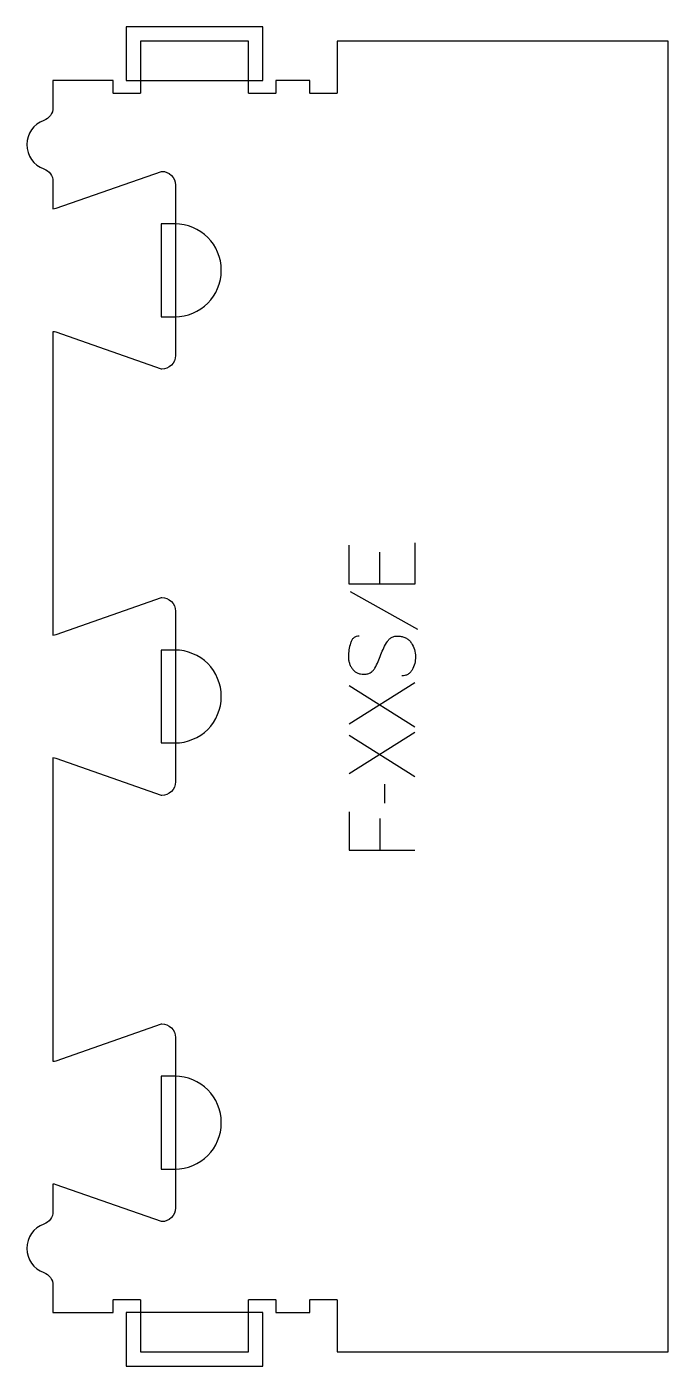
# Model space of a CAD drawing. Extents: x 0 to 294, y -6 to 606.
import ezdxf

# ---------------------------------------------------------------- set-up
doc = ezdxf.new("R2010")
doc.units = 0
for name, color, linetype in [('1_ANYTOOL_1MMDEEP_LABELS_S', 2, 'CONTINUOUS'), ('4_ANYTOOL_CUTTHROUGH_OUTSI', 5, 'CONTINUOUS'), ('5_ANYTOOL_HALF_MILL_9MM_IN', 3, 'CONTINUOUS')]:
    doc.layers.add(name, color=color, linetype=linetype)

msp = doc.modelspace()

# ---------------------------------------------------------------- linework, layer by layer
at = {"layer": '1_ANYTOOL_1MMDEEP_LABELS_S'}
for p, q in [((161.433929, 365.792862), (161.433929, 351.135719)), ((147.976787, 347.707147), (178.748215, 330.521433)), ((177.505358, 306.007147), (147.505358, 287.06429)), ((147.505358, 304.76429), (177.505358, 285.86429)), ((177.505358, 283.292862), (147.505358, 264.350005)), ((147.505358, 282.050005), (177.505358, 263.150005)), ((163.619644, 259.721433), (163.705358, 250.935719)), ((161.476787, 243.907147), (161.476787, 229.421433))]:
    msp.add_line(p, q, dxfattribs=at)
for points in [[(177.505358, 370.078576), (177.505358, 351.135719), (147.505358, 351.135719), (147.505358, 368.96429)], [(147.505358, 247.078576), (147.505358, 229.421433), (177.505358, 229.421433)]]:
    msp.add_lwpolyline(points, dxfattribs=at)
msp.add_lwpolyline([(152.091072, 327.392862, 0.071867), (150.754466, 327.199748, 0.100684), (149.573215, 326.573219, 0.047558), (149.096765, 326.098665, 0.038563), (148.708037, 325.548665, 0.037928), (148.360568, 324.851478, 0.026634), (148.105358, 324.11429, 0.028461), (147.419375, 321.090957, 0.041577), (147.162501, 318.007147, 0.036938), (147.27364, 316.504788, 0.041531), (147.617858, 315.03929, 0.041583), (148.195066, 313.661913, 0.038125), (148.983929, 312.392862, 0.057611), (149.975834, 311.322709, 0.065808), (151.196429, 310.528576, 0.06469), (152.655984, 310.05108, 0.046778), (154.191072, 309.907147, 0.052235), (155.740914, 310.069503, 0.075448), (157.191072, 310.61429, 0.076671), (158.364125, 311.530382, 0.061023), (159.248215, 312.735719, 0.021951), (160.775561, 315.764573, 0.018213), (162.055358, 318.907147, -0.02405), (163.36082, 322.008632, -0.02981), (164.991072, 324.950005, -0.068439), (165.957003, 326.091306, -0.079282), (167.208929, 326.900005, -0.076308), (168.787611, 327.325004, -0.047772), (170.433929, 327.350005, -0.046243), (172.114889, 327.05677, -0.06359), (173.685715, 326.407147, -0.064671), (174.969904, 325.434324, -0.057073), (175.983929, 324.178576, -0.067522), (177.34684, 321.210268, -0.070793), (177.848215, 317.985719, -0.064027), (177.4857, 314.846704, -0.070447), (176.305358, 311.921433, -0.054374), (175.455725, 310.763016, -0.074742), (174.344644, 309.86429, -0.075199), (173.038265, 309.341283, -0.057737), (171.633929, 309.178576)], format="xyb", dxfattribs=at)
at = {"layer": '4_ANYTOOL_CUTTHROUGH_OUTSI'}
msp.add_lwpolyline([(12, 64.345563, -0.317837), (7.833333, 58.453006, 0.707107), (7.833333, 36.296994, -0.317837), (12, 30.404437), (12, 18), (39.5, 18), (39.5, 23.75, -0.414214), (39.75, 24), (51.75, 24, -0.414214), (52, 23.75), (52, 0), (101.5, 0), (101.5, 23.75, -0.414214), (101.75, 24), (113.75, 24, -0.414214), (114, 23.75), (114, 18), (129.5, 18), (129.5, 23.75, -0.414214), (129.75, 24), (141.75, 24, -0.414214), (142, 23.75), (142, 0), (293.5, 0), (293.5, 599.5), (142, 599.5), (142, 575.75, -0.414214), (141.75, 575.5), (129.75, 575.5, -0.414214), (129.5, 575.75), (129.5, 581.5), (114, 581.5), (114, 575.75, -0.414214), (113.75, 575.5), (101.75, 575.5, -0.414214), (101.5, 575.75), (101.5, 599.5), (52, 599.5), (52, 575.75, -0.414214), (51.75, 575.5), (39.75, 575.5, -0.414214), (39.5, 575.75), (39.5, 581.5), (12, 581.5), (12, 569.095563, -0.317837), (7.833333, 563.203006, 0.707107), (7.833333, 541.046994, -0.317837), (12, 535.154437), (12, 522.755437, 0.061784), (13.39487, 522.990431), (61.667412, 539.885965, -0.084368), (61.75, 539.9, -0.414214), (68, 533.65), (68, 455.65, -0.414214), (61.75, 449.4, -0.084368), (61.667412, 449.414035), (13.383805, 466.313148, 0.061178), (12, 466.544563), (12, 327.855437, 0.061784), (13.39487, 328.090431), (61.667412, 344.985965, -0.084368), (61.75, 345, -0.414214), (68, 338.75), (68, 260.75, -0.414214), (61.75, 254.5, -0.084368), (61.667412, 254.514035), (13.383805, 271.413148, 0.061178), (12, 271.644563), (12, 132.955437, 0.061784), (13.39487, 133.190431), (61.667412, 150.085965, -0.084368), (61.75, 150.1, -0.414214), (68, 143.85), (68, 65.85, -0.414214), (61.75, 59.6, -0.084368), (61.667412, 59.614035), (13.383805, 76.513148, 0.061178), (12, 76.744563)], format="xyb", close=True, dxfattribs=at)
at = {"layer": '5_ANYTOOL_HALF_MILL_9MM_IN'}
for points in [[(51.5, 581.5), (102, 581.5), (108, 581.5), (108, 599.74), (108, 606), (45.5, 606), (45.5, 599.74), (45.5, 581.5)], [(102, 18), (51.5, 18), (45.5, 18), (45.5, -6.5), (51.76, -6.5), (101.74, -6.5), (108, -6.5), (108, 18)]]:
    msp.add_lwpolyline(points, close=True, dxfattribs=at)
for points in [[(67.75, 473.4, 1), (67.75, 515.9), (61.5, 515.9), (61.5, 473.4)], [(67.75, 278.5, 1), (67.75, 321), (61.5, 321), (61.5, 278.5)], [(67.5, 83.6), (67.75, 83.6, 1), (67.75, 126.1), (61.5, 126.1), (61.5, 83.6)]]:
    msp.add_lwpolyline(points, format="xyb", close=True, dxfattribs=at)

doc.saveas('drawing.dxf')
